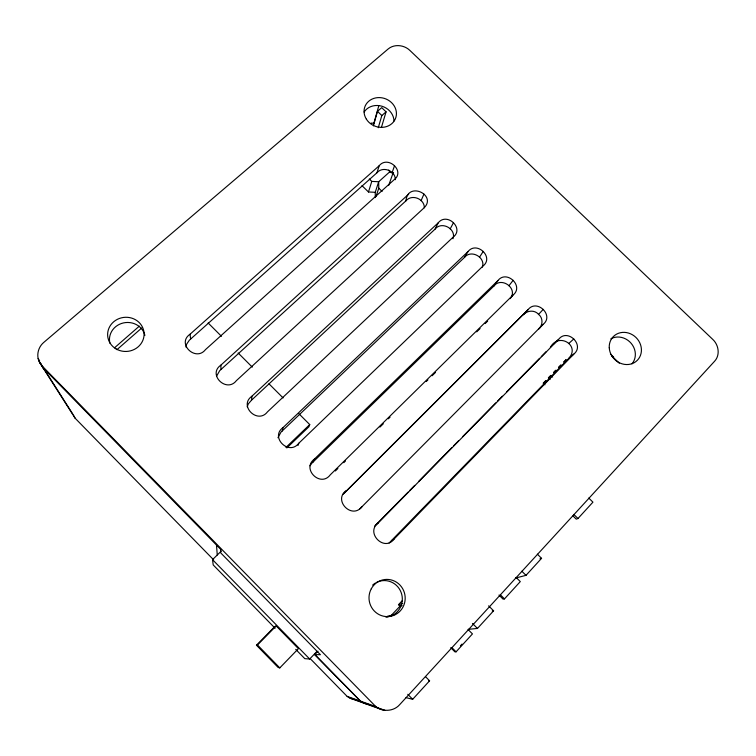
<?xml version="1.0" encoding="UTF-8"?>
<svg xmlns="http://www.w3.org/2000/svg" width="756" height="756" viewBox="0 0 756 756"><rect width="100%" height="100%" fill="white"/><g stroke="black" fill="none" stroke-linecap="round" stroke-linejoin="round"><path stroke-width="1.13" d="M247.193 406.822L248.327 403.884L251.493 400.198L251.909 396.22L438.196 222.85C446.9 211.822 464.798 228.501 453.052 237.233L267.492 411.84C257.701 424.692 238.301 405.698 251.909 396.22M185.948 347.07L186.685 344.112L189.369 340.172L376.96 172.765C382.81 165.762 395.549 170.733 395.331 179.692M482.375 267.151C485.834 257.248 470.893 249.055 464.411 257.494L280.996 432.12L277.962 437.724M282.205 431.014L283.113 427.509L467.955 251.654C476.649 240.493 494.547 257.314 482.895 266.121L298.79 443.233C289 456.237 269.599 437.081 283.113 427.509M453.014 238.726C456.52 228.841 441.58 220.78 435.097 229.096L251.493 400.198M373.719 123.814L378.822 105.708M373.388 125.855L377.48 111.34L381.723 107.645L386.07 111.831L381.421 127.433M378.274 127.726L381.837 115.536L386.07 111.831M389.831 171.754L378.69 181.742L375.241 192.298L368.474 191.977L371.772 181.402L369.287 178.992M376.96 172.765L379.191 165.725C387.885 154.961 405.802 171.376 393.885 179.947L205.462 349.641C195.672 362.171 176.28 343.498 190.068 334.209L379.191 165.725M216.603 376.11L219.731 370.638L405.944 200.85C411.774 193.725 424.551 198.809 424.343 207.777M376.015 196.541L378.775 188.197L378.69 181.742L371.772 181.402M392.099 172.67L394.547 165.649M388.678 185.447L393.177 172.623M298.025 445.407L298.79 443.233M298.922 413.749L309.752 424.579L308.949 426.724L286.836 447.949M405.944 200.85C407.682 180.571 438.178 195.473 423.379 208.505L236.382 380.646C226.592 393.337 207.191 374.503 220.894 365.12L408.609 194.207M511.368 297.051C516.669 287.006 500.784 276.885 493.885 286.061L311.907 463.144L310.007 465.8M421.064 200.699L423.946 194.065M313.116 462.02L314.515 458.996L497.873 280.627C506.577 269.325 524.475 286.288 512.908 295.171L330.287 474.815C320.497 487.989 301.086 468.663 314.515 458.996M435.097 229.096L438.196 222.85M450.198 228.879L453.515 222.642M464.411 257.494L467.955 251.654M479.484 257.229L483.245 251.389M493.885 286.061L497.873 280.627M343.007 494.348L527.971 309.762C536.675 298.327 554.573 315.432 543.091 324.4L360.65 508.041M508.949 285.73L513.154 280.296M510.092 298.658L512.908 295.171M344.207 493.214L527.971 309.762M460.423 645.804L462.001 644.074M406.01 697.637L412.681 699.291L429.588 680.797L425.486 676.639M450.746 647.656L454.895 651.842L456.066 651.833L472.453 633.915L468.304 629.739M468.106 629.351L477.461 628.444L493.592 610.801L488.631 605.84M498.988 595.067L503.09 599.158L504.479 598.894L520.298 581.591L516.121 577.442M515.724 578L525.996 575.354L541.561 558.334L537.374 554.186M572.963 515.923L576.261 519.164L577.971 518.512L592.94 502.154L588.773 498.072M543.091 324.4L538.423 329.219C542.997 325.666 543.299 317.945 538.574 314.392L543.224 309.374M550.368 347.373C558.533 331.912 580.788 345.454 568.654 358.514L389.132 542.969M394.207 538.915C384.435 552.428 365.006 532.753 378.236 522.906L558.59 339.397C567.283 327.82 585.172 345.076 573.785 354.12L394.207 538.915L391.542 540.701M359.818 508.873L361.973 506.586C352.192 519.93 332.772 500.425 346.106 490.672M402.126 605.622L399.99 606.189L398.488 604.677L402.107 600.85M390.616 616.083L399.99 606.189M295.719 649.376L304.8 658.656L309.676 659.015L316.962 651.426M368.257 704.356L364.175 703.288L360.499 701.143L314.751 654.592L318.002 651.218M523.53 314.789C527.13 310.225 534.823 309.799 538.574 314.392M279.796 667.898L298.412 648.667L276.186 625.921L274.636 626.733L256.473 645.208L278.132 667.444L279.796 667.898L257.465 644.962L256.473 645.208M543.299 383.169L545.804 380.703L543.299 383.169L544.953 384.785M550.085 379.512L548.431 377.896L550.349 375.921L550.935 375.43L552.617 377.064M550.935 375.43L548.431 377.896M257.465 644.962L276.186 625.921M374.645 526.1L408.098 492.118M409.752 490.436L414.713 485.39M418.843 481.175L451.937 447.514M453.591 445.832L458.552 440.786M462.691 436.581L495.775 402.91M497.429 401.228L502.39 396.182M506.529 391.977L539.614 358.306M541.268 356.624L546.238 351.578M335.371 470.969L337.894 468.484M343.782 462.691L345.464 461.028M379.956 427.083L383.32 423.776M388.376 418.805L390.058 417.151M426.233 381.544L427.915 379.89M432.12 375.751L435.494 372.443M476.715 331.865L480.079 328.558M485.135 323.587L487.658 321.102M275.099 628.264L213.211 564.949L212.521 559.648L221.357 550.992M285.938 447.42L309.752 424.579M553.675 343.999L558.59 339.397M568.692 343.545L573.813 338.943M114.487 347.836L139.35 326.129M116.953 349.669L141.75 327.981M568.654 358.514L573.785 354.12M375.836 524.938L378.236 522.906M540.011 558.797L541.561 558.334M398.488 604.677L402.712 603.505M387.554 616.206L394.367 614.666M492.25 611.009L493.592 610.801M314.751 654.592L320.421 654.705L220.761 552.919L220.61 549.253L42.818 367.529L40.72 363.674M39.671 362.596L42.327 366.178L374.333 705.093C380.93 712.256 393.337 712.01 399.688 704.639L714.685 361.141C720.373 354.97 718.654 344.755 712.719 339.368L409.856 50.397C404.195 44.897 394.358 43.753 388.149 48.979L43.867 342.326C38.046 347.08 35.919 355.934 39.671 362.596L75.137 418.229L213.617 559.837M371.083 123.105L374.494 123.294M428.539 680.655L429.588 680.797M354.139 699.3L350.453 698.327L347.146 696.389L310.055 658.457M347.146 696.389L376.119 706.69M348.733 697.476L384.757 710.281M350.453 698.327L382.451 709.837M360.499 701.143L314.43 654.271M377.48 111.34L381.837 115.536M610.404 353.978L613.664 357.125M611.613 355.802L619.268 363.182M378.775 188.197L382.101 191.429M362.001 185.683L368.474 191.977M573.832 514.439L577.971 518.512M521.838 571.215L525.996 575.354M500.359 594.774L504.479 598.894M208.146 322.982L221.47 336.307M238.131 352.967L252.287 367.123M268.938 383.774L283.103 397.93M472.481 623.445L477.461 628.444M452.003 647.731L456.066 651.833M407.786 694.31L412.681 699.291M212.521 559.648L309.676 659.015M42.818 367.529L44.264 369.211M75.137 418.229L73.398 415.035M38.754 360.584L72.774 414.052M38.131 358.467L39.614 360.801M190.068 334.209L190.606 339.113M216.499 545.057L217.255 554.97M375.241 192.298L375.307 197.571M220.894 365.12L220.96 369.561M393.602 172.878A3.931 3.572 22.6 0 1 388.801 170.072M109.866 343.139A17.964 16.84 -5.8 0 1 123.493 322.916A17.964 16.84 -5.8 0 1 144.906 335.38M364.137 112.011A16.169 14.477 20.9 0 1 381.978 106.237A16.169 14.477 20.9 0 1 393.989 121.026M610.886 338.782A16.623 15.092 45.2 0 1 631.213 343.375A16.623 15.092 45.2 0 1 631.978 363.844M372.632 585.116A18.324 17.804 80.3 0 1 375.448 583.027M376.469 582.46A18.324 17.804 80.3 0 1 401.096 592.364A18.324 17.804 80.3 0 1 389.416 616.537M388.291 616.811A18.324 17.804 80.3 0 1 385.966 617.142M555.443 370.676L553.534 372.642L556.038 370.175L555.443 370.676M560.527 365.45L558.627 367.407L561.132 364.94L560.527 365.45M565.592 360.253L563.692 362.2L566.206 359.724L565.592 360.253M371.272 588.811A18.626 18.078 79.7 0 0 387.403 616.612A18.626 18.078 79.7 0 0 402.617 588.603A18.626 18.078 79.7 0 0 371.272 588.811M366.367 119.164A16.405 14.657 21 0 0 394.405 120.658A16.405 14.657 21 0 0 379.975 97.609A16.405 14.657 21 0 0 366.367 119.164M609.251 347.788A16.868 15.29 45 0 0 634.152 362.719A16.868 15.29 45 0 0 632.564 334.851A16.868 15.29 45 0 0 609.251 347.788M116.131 348.941A18.248 17.086 -5.5 0 0 144.084 334.813A18.248 17.086 -5.5 0 0 117.36 319.344A18.248 17.086 -5.5 0 0 116.131 348.941"/></g></svg>
